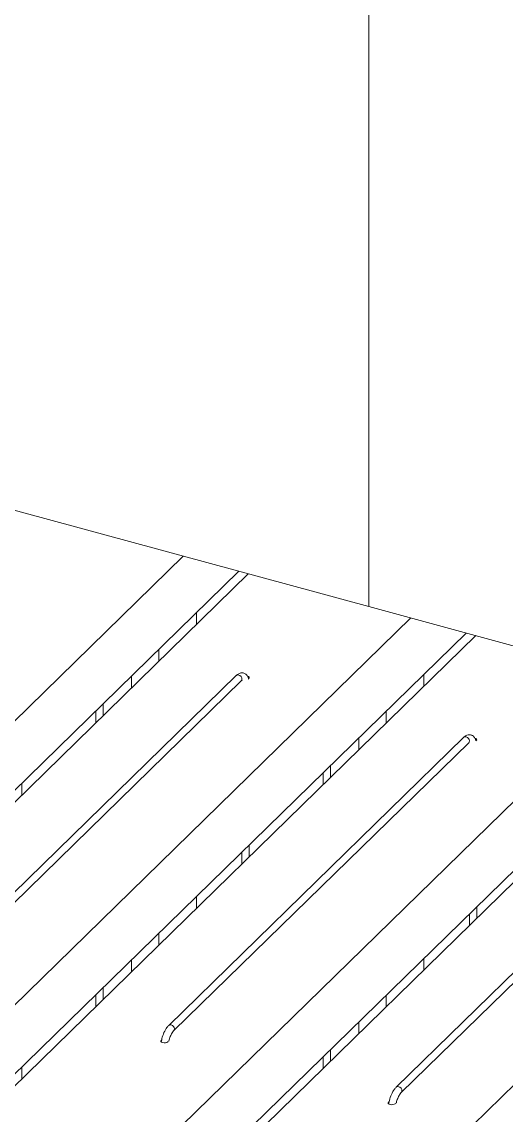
# Model space of a CAD drawing. Header units: millimetres. Extents: x 173 to 1125, y 0 to 736.
# Drawn here: x 912.27 to 932.05, y 351.92 to 396.54 of the extents above; entities that cross this region are included whole.
import ezdxf

# ---------------------------------------------------------------- set-up
doc = ezdxf.new("R2010")
doc.units = ezdxf.units.MM

msp = doc.modelspace()

# ---------------------------------------------------------------- linework, layer by layer
at = {"color": 7, "linetype": 'Continuous', "lineweight": 15}
for p, q in [((926.44, 436.965), (926.44, 372.677)), ((926.44, 372.677), (821.636, 401.16)), ((908.889, 330.238), (966.258, 386.231)), ((881.029, 337.809), (918.863, 374.736)), ((883.683, 337.088), (921.517, 374.015)), ((893.359, 347.014), (921.13, 374.12)), ((933.604, 370.73), (926.44, 372.677)), ((890.316, 335.285), (928.15, 372.212)), ((919.399, 371.948), (919.399, 372.43)), ((892.969, 334.564), (930.803, 371.491)), ((902.645, 344.49), (930.417, 371.596)), ((917.865, 370.451), (917.865, 370.934)), ((921.022, 369.861), (908.981, 358.109)), ((921.022, 369.861), (908.981, 358.109)), ((921.022, 369.861), (908.981, 358.109)), ((921.022, 369.861), (908.981, 358.109)), ((921.022, 369.861), (908.981, 358.109)), ((909.191, 357.894), (921.232, 369.646)), ((909.191, 357.894), (921.232, 369.646)), ((909.191, 357.894), (921.232, 369.646)), ((909.191, 357.894), (921.232, 369.646)), ((909.191, 357.894), (921.232, 369.646)), ((916.745, 369.358), (916.745, 369.84)), ((928.685, 369.424), (928.685, 369.906)), ((915.585, 368.225), (915.585, 368.708)), ((915.585, 368.225), (915.585, 368.708)), ((915.585, 368.225), (915.585, 368.708)), ((915.585, 368.225), (915.585, 368.708)), ((915.585, 368.225), (915.585, 368.708)), ((915.285, 368.415), (915.285, 367.933)), ((915.285, 368.415), (915.285, 367.933)), ((915.285, 368.415), (915.285, 367.933)), ((915.285, 368.415), (915.285, 367.933)), ((915.285, 368.415), (915.285, 367.933)), ((927.152, 367.928), (927.152, 368.41)), ((899.602, 332.761), (935.375, 367.677)), ((930.308, 367.337), (918.268, 355.585)), ((930.308, 367.337), (918.268, 355.585)), ((930.308, 367.337), (918.268, 355.585)), ((930.308, 367.337), (918.268, 355.585)), ((926.032, 366.834), (926.032, 367.317)), ((902.256, 332.04), (938.029, 366.956)), ((911.932, 341.967), (937.642, 367.061)), ((918.477, 355.37), (930.518, 367.122)), ((918.477, 355.37), (930.518, 367.122)), ((918.477, 355.37), (930.518, 367.122)), ((918.477, 355.37), (930.518, 367.122)), ((924.871, 365.702), (924.871, 366.184)), ((924.871, 365.702), (924.871, 366.184)), ((924.871, 365.702), (924.871, 366.184)), ((924.871, 365.702), (924.871, 366.184)), ((924.871, 365.702), (924.871, 366.184)), ((924.871, 365.702), (924.871, 366.184)), ((912.27, 364.991), (912.27, 365.473)), ((912.27, 364.991), (912.27, 365.473)), ((912.27, 364.991), (912.27, 365.473)), ((912.27, 364.991), (912.27, 365.473)), ((912.27, 364.991), (912.27, 365.473)), ((912.27, 364.991), (912.27, 365.473)), ((924.571, 365.891), (924.571, 365.409)), ((924.571, 365.891), (924.571, 365.409)), ((924.571, 365.891), (924.571, 365.409)), ((924.571, 365.891), (924.571, 365.409)), ((924.571, 365.891), (924.571, 365.409)), ((924.571, 365.891), (924.571, 365.409)), ((939.595, 364.813), (927.554, 353.061)), ((939.595, 364.813), (927.554, 353.061)), ((939.595, 364.813), (927.554, 353.061)), ((927.764, 352.846), (939.804, 364.598)), ((927.764, 352.846), (939.804, 364.598)), ((927.764, 352.846), (939.804, 364.598)), ((921.557, 362.467), (921.557, 362.949)), ((921.557, 362.467), (921.557, 362.949)), ((921.557, 362.467), (921.557, 362.949)), ((921.557, 362.467), (921.557, 362.949)), ((921.557, 362.467), (921.557, 362.949)), ((921.257, 362.656), (921.257, 362.174)), ((921.257, 362.656), (921.257, 362.174)), ((921.257, 362.656), (921.257, 362.174)), ((921.257, 362.656), (921.257, 362.174)), ((921.257, 362.656), (921.257, 362.174)), ((919.399, 360.36), (919.399, 360.842)), ((930.543, 360.132), (930.543, 359.65)), ((930.543, 360.132), (930.543, 359.65)), ((930.543, 360.132), (930.543, 359.65)), ((930.543, 360.132), (930.543, 359.65)), ((930.843, 359.943), (930.843, 360.425)), ((930.843, 359.943), (930.843, 360.425)), ((930.843, 359.943), (930.843, 360.425)), ((930.843, 359.943), (930.843, 360.425)), ((917.865, 358.864), (917.865, 359.346)), ((928.685, 357.836), (928.685, 358.319)), ((916.745, 357.771), (916.745, 358.253)), ((915.585, 356.638), (915.585, 357.12)), ((915.585, 356.638), (915.585, 357.12)), ((915.585, 356.638), (915.585, 357.12)), ((915.585, 356.638), (915.585, 357.12)), ((915.585, 356.638), (915.585, 357.12)), ((915.285, 356.827), (915.285, 356.345)), ((915.285, 356.827), (915.285, 356.345)), ((915.285, 356.827), (915.285, 356.345)), ((915.285, 356.827), (915.285, 356.345)), ((915.285, 356.827), (915.285, 356.345)), ((927.152, 356.34), (927.152, 356.822)), ((926.032, 355.247), (926.032, 355.729)), ((918.479, 355.372), (918.477, 355.37)), ((924.571, 354.303), (924.571, 353.821)), ((924.571, 354.303), (924.571, 353.821)), ((924.571, 354.303), (924.571, 353.821)), ((924.571, 354.303), (924.571, 353.821)), ((924.571, 354.303), (924.571, 353.821)), ((924.571, 354.303), (924.571, 353.821)), ((924.871, 354.114), (924.871, 354.596)), ((924.871, 354.114), (924.871, 354.596)), ((924.871, 354.114), (924.871, 354.596)), ((924.871, 354.114), (924.871, 354.596)), ((924.871, 354.114), (924.871, 354.596)), ((924.871, 354.114), (924.871, 354.596)), ((912.27, 353.403), (912.27, 353.885)), ((912.27, 353.403), (912.27, 353.885)), ((912.27, 353.403), (912.27, 353.885)), ((912.27, 353.403), (912.27, 353.885)), ((912.27, 353.403), (912.27, 353.885)), ((912.27, 353.403), (912.27, 353.885)), ((927.765, 352.848), (927.764, 352.846))]:
    msp.add_line(p, q, dxfattribs=at)
at = {"color": 8, "linetype": 'Continuous', "lineweight": 15, "flags": 128}
for points in [[(921.022, 369.861), (921.033, 369.87), (921.076, 369.886), (921.127, 369.882), (921.178, 369.858), (921.221, 369.819), (921.249, 369.769), (921.259, 369.717), (921.249, 369.671), (921.232, 369.646)], [(921.022, 369.861), (921.033, 369.87), (921.076, 369.886), (921.127, 369.882), (921.178, 369.858), (921.221, 369.819), (921.249, 369.769), (921.259, 369.717), (921.249, 369.671), (921.232, 369.646)], [(921.022, 369.861), (921.033, 369.87), (921.076, 369.886), (921.127, 369.882), (921.178, 369.858), (921.221, 369.819), (921.249, 369.769), (921.259, 369.717), (921.249, 369.671), (921.232, 369.646)], [(921.022, 369.861), (921.033, 369.87), (921.076, 369.886), (921.127, 369.882), (921.178, 369.858), (921.221, 369.819), (921.249, 369.769), (921.259, 369.717), (921.249, 369.671), (921.232, 369.646)], [(921.022, 369.861), (921.033, 369.87), (921.076, 369.886), (921.127, 369.882), (921.178, 369.858), (921.221, 369.819), (921.249, 369.769), (921.259, 369.717), (921.249, 369.671), (921.232, 369.646)], [(930.308, 367.337), (930.319, 367.346), (930.362, 367.362), (930.413, 367.358), (930.464, 367.334), (930.507, 367.295), (930.536, 367.245), (930.546, 367.193), (930.536, 367.147), (930.518, 367.122)], [(930.308, 367.337), (930.319, 367.346), (930.362, 367.362), (930.413, 367.358), (930.464, 367.334), (930.507, 367.295), (930.536, 367.245), (930.546, 367.193), (930.536, 367.147), (930.518, 367.122)], [(930.308, 367.337), (930.319, 367.346), (930.362, 367.362), (930.413, 367.358), (930.464, 367.334), (930.507, 367.295), (930.536, 367.245), (930.546, 367.193), (930.536, 367.147), (930.518, 367.122)], [(930.308, 367.337), (930.319, 367.346), (930.362, 367.362), (930.413, 367.358), (930.464, 367.334), (930.507, 367.295), (930.536, 367.245), (930.546, 367.193), (930.536, 367.147), (930.518, 367.122)], [(918.268, 355.585), (918.279, 355.594), (918.322, 355.61), (918.372, 355.606), (918.423, 355.582), (918.466, 355.543), (918.495, 355.493), (918.505, 355.441), (918.495, 355.395), (918.479, 355.372)], [(918.268, 355.585), (918.279, 355.594), (918.322, 355.61), (918.372, 355.606), (918.423, 355.582), (918.466, 355.543), (918.495, 355.493), (918.505, 355.441), (918.495, 355.395), (918.479, 355.372)], [(918.268, 355.585), (918.279, 355.594), (918.322, 355.61), (918.372, 355.606), (918.423, 355.582), (918.466, 355.543), (918.495, 355.493), (918.505, 355.441), (918.495, 355.395), (918.479, 355.372)], [(918.268, 355.585), (918.279, 355.594), (918.322, 355.61), (918.372, 355.606), (918.423, 355.582), (918.466, 355.543), (918.495, 355.493), (918.505, 355.441), (918.495, 355.395), (918.479, 355.372)], [(927.554, 353.061), (927.565, 353.07), (927.608, 353.086), (927.659, 353.082), (927.71, 353.058), (927.753, 353.019), (927.781, 352.969), (927.791, 352.917), (927.781, 352.871), (927.765, 352.848)], [(927.554, 353.061), (927.565, 353.07), (927.608, 353.086), (927.659, 353.082), (927.71, 353.058), (927.753, 353.019), (927.781, 352.969), (927.791, 352.917), (927.781, 352.871), (927.765, 352.848)], [(927.554, 353.061), (927.565, 353.07), (927.608, 353.086), (927.659, 353.082), (927.71, 353.058), (927.753, 353.019), (927.781, 352.969), (927.791, 352.917), (927.781, 352.871), (927.765, 352.848)]]:
    msp.add_lwpolyline(points, dxfattribs=at)
at = {"color": 7, "linetype": 'Continuous', "lineweight": 15, "flags": 128}
for points in [[(921.518, 369.717), (921.539, 369.733), (921.556, 369.762), (921.55, 369.792), (921.522, 369.819), (921.487, 369.835)], [(921.518, 369.717), (921.539, 369.733), (921.556, 369.762), (921.55, 369.792), (921.522, 369.819), (921.487, 369.835)], [(921.518, 369.717), (921.539, 369.733), (921.556, 369.762), (921.55, 369.792), (921.522, 369.819), (921.487, 369.835)], [(921.518, 369.717), (921.539, 369.733), (921.556, 369.762), (921.55, 369.792), (921.522, 369.819), (921.487, 369.835)], [(921.518, 369.717), (921.539, 369.733), (921.556, 369.762), (921.55, 369.792), (921.522, 369.819), (921.487, 369.835)], [(930.804, 367.194), (930.826, 367.21), (930.843, 367.238), (930.836, 367.268), (930.809, 367.295), (930.773, 367.311)], [(930.804, 367.194), (930.826, 367.21), (930.843, 367.238), (930.836, 367.268), (930.809, 367.295), (930.773, 367.311)], [(930.804, 367.194), (930.826, 367.21), (930.843, 367.238), (930.836, 367.268), (930.809, 367.295), (930.773, 367.311)], [(930.804, 367.194), (930.826, 367.21), (930.843, 367.238), (930.836, 367.268), (930.809, 367.295), (930.773, 367.311)], [(917.98, 354.998), (917.96, 354.983), (917.943, 354.954), (917.949, 354.924), (917.977, 354.898), (918.022, 354.879), (918.079, 354.87), (918.137, 354.873), (918.188, 354.887), (918.225, 354.911), (918.238, 354.929)], [(917.98, 354.998), (917.96, 354.983), (917.943, 354.954), (917.949, 354.924), (917.977, 354.898), (918.022, 354.879), (918.079, 354.87), (918.137, 354.873), (918.188, 354.887), (918.225, 354.911), (918.238, 354.929)], [(917.98, 354.998), (917.96, 354.983), (917.943, 354.954), (917.949, 354.924), (917.977, 354.898), (918.022, 354.879), (918.079, 354.87), (918.137, 354.873), (918.188, 354.887), (918.225, 354.911), (918.238, 354.929)], [(917.98, 354.998), (917.96, 354.983), (917.943, 354.954), (917.949, 354.924), (917.977, 354.898), (918.022, 354.879), (918.079, 354.87), (918.137, 354.873), (918.188, 354.887), (918.225, 354.911), (918.238, 354.929)], [(927.267, 352.474), (927.246, 352.459), (927.229, 352.43), (927.235, 352.4), (927.263, 352.374), (927.309, 352.355), (927.365, 352.346), (927.423, 352.349), (927.475, 352.364), (927.511, 352.387), (927.525, 352.405)], [(927.267, 352.474), (927.246, 352.459), (927.229, 352.43), (927.235, 352.4), (927.263, 352.374), (927.309, 352.355), (927.365, 352.346), (927.423, 352.349), (927.475, 352.364), (927.511, 352.387), (927.525, 352.405)], [(927.267, 352.474), (927.246, 352.459), (927.229, 352.43), (927.235, 352.4), (927.263, 352.374), (927.309, 352.355), (927.365, 352.346), (927.423, 352.349), (927.475, 352.364), (927.511, 352.387), (927.525, 352.405)]]:
    msp.add_lwpolyline(points, dxfattribs=at)
at = {"color": 7, "linetype": 'Continuous', "lineweight": 15}
for points, knots in [([(921.521, 369.722), (921.512, 369.761), (921.492, 369.847), (921.403, 369.938), (921.276, 369.982), (921.15, 369.957), (921.071, 369.907), (921.03, 369.868), (921.022, 369.861)], [0, 0, 0, 0, 0.1740044, 0.3820894, 0.5682032, 0.7517218, 0.9498348, 1, 1, 1, 1]), ([(921.521, 369.722), (921.512, 369.761), (921.492, 369.847), (921.403, 369.938), (921.276, 369.982), (921.15, 369.957), (921.071, 369.907), (921.03, 369.868), (921.022, 369.861)], [0, 0, 0, 0, 0.1740044, 0.3820894, 0.5682032, 0.7517218, 0.9498348, 1, 1, 1, 1]), ([(921.521, 369.722), (921.512, 369.761), (921.492, 369.847), (921.403, 369.938), (921.276, 369.982), (921.15, 369.957), (921.071, 369.907), (921.03, 369.868), (921.022, 369.861)], [0, 0, 0, 0, 0.1740044, 0.3820894, 0.5682032, 0.7517218, 0.9498348, 1, 1, 1, 1]), ([(921.521, 369.722), (921.512, 369.761), (921.492, 369.847), (921.403, 369.938), (921.276, 369.982), (921.15, 369.957), (921.071, 369.907), (921.03, 369.868), (921.022, 369.861)], [0, 0, 0, 0, 0.1740044, 0.3820894, 0.5682032, 0.7517218, 0.9498348, 1, 1, 1, 1]), ([(921.521, 369.722), (921.512, 369.761), (921.492, 369.847), (921.403, 369.938), (921.276, 369.982), (921.15, 369.957), (921.071, 369.907), (921.03, 369.868), (921.022, 369.861)], [0, 0, 0, 0, 0.1740044, 0.3820894, 0.5682032, 0.7517218, 0.9498348, 1, 1, 1, 1]), ([(921.232, 369.646), (921.244, 369.656), (921.265, 369.672), (921.262, 369.671), (921.261, 369.67)], [0, 0, 0, 0, 0.60457, 1, 1, 1, 1]), ([(921.232, 369.646), (921.244, 369.656), (921.265, 369.672), (921.262, 369.671), (921.261, 369.67)], [0, 0, 0, 0, 0.60457, 1, 1, 1, 1]), ([(921.232, 369.646), (921.244, 369.656), (921.265, 369.672), (921.262, 369.671), (921.261, 369.67)], [0, 0, 0, 0, 0.60457, 1, 1, 1, 1]), ([(921.232, 369.646), (921.244, 369.656), (921.265, 369.672), (921.262, 369.671), (921.261, 369.67)], [0, 0, 0, 0, 0.60457, 1, 1, 1, 1]), ([(921.232, 369.646), (921.244, 369.656), (921.265, 369.672), (921.262, 369.671), (921.261, 369.67)], [0, 0, 0, 0, 0.60457, 1, 1, 1, 1]), ([(930.807, 367.198), (930.798, 367.237), (930.778, 367.323), (930.689, 367.414), (930.562, 367.458), (930.436, 367.434), (930.358, 367.383), (930.317, 367.345), (930.308, 367.337)], [0, 0, 0, 0, 0.1740044, 0.3820894, 0.5682032, 0.7517218, 0.9498348, 1, 1, 1, 1]), ([(930.807, 367.198), (930.798, 367.237), (930.778, 367.323), (930.689, 367.414), (930.562, 367.458), (930.436, 367.434), (930.358, 367.383), (930.317, 367.345), (930.308, 367.337)], [0, 0, 0, 0, 0.1740044, 0.3820894, 0.5682032, 0.7517218, 0.9498348, 1, 1, 1, 1]), ([(930.807, 367.198), (930.798, 367.237), (930.778, 367.323), (930.689, 367.414), (930.562, 367.458), (930.436, 367.434), (930.358, 367.383), (930.317, 367.345), (930.308, 367.337)], [0, 0, 0, 0, 0.1740044, 0.3820894, 0.5682032, 0.7517218, 0.9498348, 1, 1, 1, 1]), ([(930.807, 367.198), (930.798, 367.237), (930.778, 367.323), (930.689, 367.414), (930.562, 367.458), (930.436, 367.434), (930.358, 367.383), (930.317, 367.345), (930.308, 367.337)], [0, 0, 0, 0, 0.1740044, 0.3820894, 0.5682032, 0.7517218, 0.9498348, 1, 1, 1, 1]), ([(930.518, 367.122), (930.53, 367.132), (930.551, 367.148), (930.548, 367.147), (930.547, 367.147)], [0, 0, 0, 0, 0.60457, 1, 1, 1, 1]), ([(930.518, 367.122), (930.53, 367.132), (930.551, 367.148), (930.548, 367.147), (930.547, 367.147)], [0, 0, 0, 0, 0.60457, 1, 1, 1, 1]), ([(930.518, 367.122), (930.53, 367.132), (930.551, 367.148), (930.548, 367.147), (930.547, 367.147)], [0, 0, 0, 0, 0.60457, 1, 1, 1, 1]), ([(930.518, 367.122), (930.53, 367.132), (930.551, 367.148), (930.548, 367.147), (930.547, 367.147)], [0, 0, 0, 0, 0.60457, 1, 1, 1, 1]), ([(918.268, 355.585), (918.243, 355.558), (918.17, 355.479), (918.072, 355.298), (917.995, 355.091), (917.977, 354.971), (917.972, 354.935)], [0, 0, 0, 0, 0.179405, 0.524234, 0.859054, 1, 1, 1, 1]), ([(918.268, 355.585), (918.243, 355.558), (918.17, 355.479), (918.072, 355.298), (917.995, 355.091), (917.977, 354.971), (917.972, 354.935)], [0, 0, 0, 0, 0.179405, 0.524234, 0.859054, 1, 1, 1, 1]), ([(918.268, 355.585), (918.243, 355.558), (918.17, 355.479), (918.072, 355.298), (917.995, 355.091), (917.977, 354.971), (917.972, 354.935)], [0, 0, 0, 0, 0.179405, 0.524234, 0.859054, 1, 1, 1, 1]), ([(918.268, 355.585), (918.243, 355.558), (918.17, 355.479), (918.072, 355.298), (917.995, 355.091), (917.977, 354.971), (917.972, 354.935)], [0, 0, 0, 0, 0.179405, 0.524234, 0.859054, 1, 1, 1, 1]), ([(918.274, 354.939), (918.275, 354.943), (918.286, 355.006), (918.33, 355.13), (918.398, 355.272), (918.451, 355.343), (918.473, 355.366), (918.477, 355.37)], [0, 0, 0, 0, 0.024023, 0.348206, 0.67255, 0.935637, 1, 1, 1, 1]), ([(918.274, 354.939), (918.275, 354.943), (918.286, 355.006), (918.33, 355.13), (918.398, 355.272), (918.451, 355.343), (918.473, 355.366), (918.477, 355.37)], [0, 0, 0, 0, 0.024023, 0.348206, 0.67255, 0.935637, 1, 1, 1, 1]), ([(918.274, 354.939), (918.275, 354.943), (918.286, 355.006), (918.33, 355.13), (918.398, 355.272), (918.451, 355.343), (918.473, 355.366), (918.477, 355.37)], [0, 0, 0, 0, 0.024023, 0.348206, 0.67255, 0.935637, 1, 1, 1, 1]), ([(918.275, 354.941), (918.275, 354.945), (918.286, 355.007), (918.331, 355.13), (918.398, 355.272), (918.451, 355.343), (918.473, 355.366), (918.477, 355.37)], [0, 0, 0, 0, 0.019282, 0.345039, 0.67096, 0.935324, 1, 1, 1, 1]), ([(927.554, 353.061), (927.529, 353.034), (927.457, 352.955), (927.359, 352.774), (927.281, 352.568), (927.263, 352.447), (927.258, 352.411)], [0, 0, 0, 0, 0.179405, 0.524234, 0.859054, 1, 1, 1, 1]), ([(927.554, 353.061), (927.529, 353.034), (927.457, 352.955), (927.359, 352.774), (927.281, 352.568), (927.263, 352.447), (927.258, 352.411)], [0, 0, 0, 0, 0.179405, 0.524234, 0.859054, 1, 1, 1, 1]), ([(927.554, 353.061), (927.529, 353.034), (927.457, 352.955), (927.359, 352.774), (927.281, 352.568), (927.263, 352.447), (927.258, 352.411)], [0, 0, 0, 0, 0.179405, 0.524234, 0.859054, 1, 1, 1, 1]), ([(927.561, 352.415), (927.561, 352.419), (927.572, 352.482), (927.617, 352.607), (927.684, 352.748), (927.737, 352.819), (927.759, 352.842), (927.764, 352.846)], [0, 0, 0, 0, 0.024023, 0.348206, 0.67255, 0.935637, 1, 1, 1, 1]), ([(927.561, 352.415), (927.561, 352.419), (927.572, 352.482), (927.617, 352.607), (927.684, 352.748), (927.737, 352.819), (927.759, 352.842), (927.764, 352.846)], [0, 0, 0, 0, 0.024023, 0.348206, 0.67255, 0.935637, 1, 1, 1, 1]), ([(927.561, 352.415), (927.561, 352.419), (927.572, 352.482), (927.617, 352.607), (927.684, 352.748), (927.737, 352.819), (927.759, 352.842), (927.764, 352.846)], [0, 0, 0, 0, 0.024023, 0.348206, 0.67255, 0.935637, 1, 1, 1, 1])]:
    msp.add_open_spline(points, degree=3, knots=knots, dxfattribs=at)

doc.saveas('drawing.dxf')
